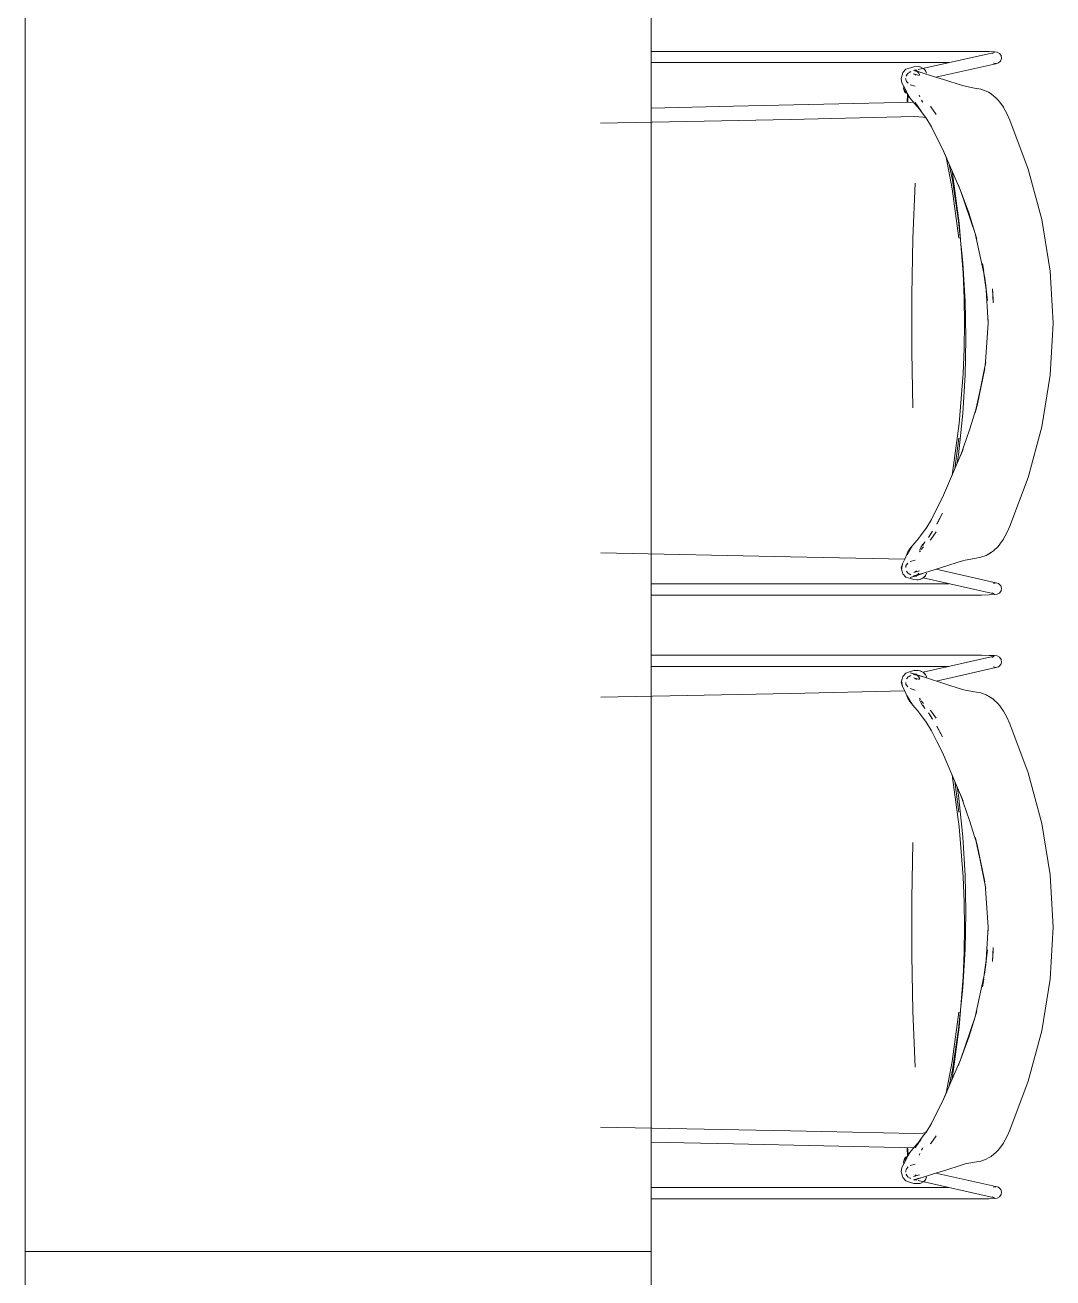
# Model space of a CAD drawing. Header units: millimetres. Extents: x 155927 to 317870, y -36033 to 97293.
# Drawn here: x 182669 to 183654, y 22156 to 23356 of the extents above; entities that cross this region are included whole.
import ezdxf

# ---------------------------------------------------------------- set-up
doc = ezdxf.new("R2010")
doc.units = ezdxf.units.MM
doc.header["$MEASUREMENT"] = 0
doc.layers.add('G-IMPT', color=8, linetype='CONTINUOUS', lineweight=9)
doc.layers.add('I-FURN', color=8, linetype='CONTINUOUS', lineweight=9)

msp = doc.modelspace()

# ---------------------------------------------------------------- linework, layer by layer
at = {"layer": 'G-IMPT'}
for p, q in [((183268.7, 23331.3), (183579.2, 23331.3)), ((183524.7, 23313.8), (183597.7, 23330.2)), ((183585.5, 23331.3), (183579.2, 23331.3)), ((183585.5, 23331.3), (183592.7, 23331.1)), ((183592.7, 23331.1), (183597.9, 23330.8)), ((183597.7, 23330.2), (183595.5, 23329.2)), ((183595.7, 23329.4), (183595.5, 23329.2)), ((183597.9, 23330.8), (183600.3, 23330.5)), ((183600.3, 23330.5), (183602.7, 23329.3)), ((183602.7, 23329.3), (183604.2, 23327.2)), ((183268.7, 23320.5), (183554.2, 23320.5)), ((183520.5, 23316.5), (183517.3, 23315.5)), ((183520.5, 23316.5), (183524.6, 23316.7)), ((183526.3, 23316.4), (183524.6, 23316.7)), ((183526.3, 23316.4), (183526.6, 23316.4)), ((183526.6, 23316.4), (183529.5, 23314.9)), ((183599.2, 23319.4), (183541.7, 23306.5)), ((183596.9, 23320.1), (183599.5, 23319.7)), ((183597.1, 23320), (183599.5, 23319.7)), ((183599.2, 23319.4), (183601.7, 23320.2)), ((183603.5, 23322), (183601.7, 23320.2)), ((183601.7, 23320.2), (183602, 23320.5)), ((183603.5, 23322), (183603.8, 23322.4)), ((183604.5, 23324.5), (183603.8, 23322.4)), ((183604.5, 23324.5), (183604.2, 23327.2)), ((183509.5, 23309.6), (183508.3, 23305.3)), ((183509.1, 23301.3), (183508.3, 23305.3)), ((183509.9, 23310.9), (183509.5, 23309.6)), ((183513, 23314.1), (183509.9, 23310.9)), ((183512.5, 23305.6), (183512.7, 23305)), ((183513.1, 23303.1), (183512.7, 23305)), ((183513, 23314.1), (183517.3, 23315.5)), ((183514.2, 23309.2), (183513.1, 23307.5)), ((183513.1, 23307.5), (183513.8, 23308.6)), ((183513.3, 23308.1), (183515.4, 23310.8)), ((183514.2, 23309.2), (183513.8, 23308.6)), ((183517.7, 23311.9), (183516.1, 23311.1)), ((183517.3, 23311.5), (183516.1, 23311.1)), ((183527.7, 23311.1), (183520.2, 23312.9)), ((183520.2, 23312.9), (183528.4, 23310.8)), ((183520.3, 23309.7), (183522.4, 23308.7)), ((183520.3, 23309.7), (183525.8, 23308.1)), ((183521.3, 23313.1), (183523.2, 23313.5)), ((183524.8, 23311.9), (183521.6, 23313.5)), ((183523.7, 23312.1), (183521.6, 23313.5)), ((183522.7, 23308.4), (183521.6, 23309.4)), ((183521.6, 23309.4), (183522.4, 23308.7)), ((183522.7, 23308.4), (183522.1, 23309.1)), ((183524.8, 23311.9), (183522.6, 23312.7)), ((183522.6, 23312.7), (183528.4, 23310.8)), ((183523.7, 23312.1), (183525.1, 23310.7)), ((183526.1, 23308.9), (183525.4, 23310.3)), ((183527.7, 23311.1), (183539.5, 23307.3)), ((183529.7, 23314.8), (183529.5, 23314.9)), ((183529.7, 23314.8), (183531.6, 23312.9)), ((183532.7, 23310.4), (183531.6, 23312.9)), ((183531.7, 23312.7), (183531.6, 23312.9)), ((183532.8, 23310.3), (183531.6, 23312.9)), ((183531.7, 23312.7), (183532.8, 23310.3)), ((183532.7, 23310.4), (183532.8, 23310.3)), ((183539.5, 23307.3), (183552, 23303.4)), ((183509.1, 23301.3), (183513.5, 23292.8)), ((183514.8, 23290), (183512.5, 23294.8)), ((183512.5, 23294.8), (183513.5, 23292.8)), ((183513.4, 23302.5), (183513.1, 23303.1)), ((183513.4, 23302.5), (183515, 23300.7)), ((183517, 23299.2), (183521.7, 23297.9)), ((183552, 23303.4), (183563.9, 23299.5)), ((183569.6, 23297.8), (183563.9, 23299.5)), ((183578.8, 23296.2), (183569.6, 23297.8)), ((183578.8, 23296.2), (183584.8, 23295.1)), ((183589.8, 23293.3), (183584.8, 23295.1)), ((183589.8, 23293.3), (183592, 23292.1)), ((183594.6, 23290.6), (183592, 23292.1)), ((183520.7, 23282.5), (183347.7, 23278.7)), ((183514.2, 23282.3), (183514.6, 23290.4)), ((183515, 23289.6), (183514.6, 23282.3)), ((183515, 23289.6), (183514.7, 23283.4)), ((183514.8, 23290), (183516.7, 23286.9)), ((183516.7, 23286.9), (183521, 23281.5)), ((183520.7, 23282.5), (183520.7, 23282.5)), ((183523.9, 23278.3), (183521, 23281.5)), ((183521.9, 23282.3), (183527, 23274.5)), ((183521.9, 23282.3), (183527.5, 23274.1)), ((183526.2, 23287.9), (183525.6, 23289.3)), ((183527.9, 23284.7), (183528.9, 23283.1)), ((183529.3, 23282.5), (183528.9, 23283.1)), ((183595, 23290.3), (183594.6, 23290.6)), ((183595, 23290.3), (183597, 23288.8)), ((183597, 23288.8), (183599.4, 23286.6)), ((183599.4, 23286.6), (183601.2, 23284.7)), ((183603, 23282.7), (183601.2, 23284.7)), ((183606.4, 23277.8), (183603, 23282.7)), ((183268.7, 23277), (183347.7, 23278.7)), ((183521.2, 23268.8), (183402.4, 23266.1)), ((183529.6, 23268.4), (183521.2, 23268.8)), ((183523.9, 23278.3), (183527.5, 23274.1)), ((183527, 23274.5), (183532.4, 23267.2)), ((183532.5, 23267.7), (183529.6, 23268.4)), ((183536.3, 23278.6), (183536.7, 23278.1)), ((183536.7, 23278.1), (183541.9, 23270.8)), ((183606.4, 23277.8), (183606.6, 23277.5)), ((183609.7, 23271.9), (183606.6, 23277.5)), ((183612.6, 23265.5), (183609.7, 23271.9)), ((183220.3, 23262.5), (183402.4, 23266.1)), ((183537.3, 23259), (183531.9, 23267.9)), ((183532.4, 23267.2), (183531.9, 23267.9)), ((183542.7, 23248.5), (183537.3, 23259)), ((183630.2, 23218.6), (183612.6, 23265.5)), ((183542.7, 23248.5), (183548, 23237.9)), ((183552.1, 23228.6), (183548, 23237.9)), ((183552.1, 23228.6), (183548.1, 23238)), ((183565.3, 23198), (183548.1, 23238)), ((183557.3, 23199.6), (183551.5, 23229.9)), ((183551.5, 23229.9), (183557.3, 23199.7)), ((183557.5, 23207.8), (183554.5, 23222.9)), ((183557.5, 23214.2), (183556.9, 23217.3)), ((183563.9, 23166.9), (183557.5, 23214.2)), ((183643.2, 23170.2), (183630.2, 23218.6)), ((183521.7, 23205.1), (183519.6, 23151.9)), ((183563.8, 23152.5), (183557.3, 23199.7)), ((183557.3, 23199.6), (183563.8, 23152.5)), ((183557.5, 23207.8), (183563.4, 23168.7)), ((183563.1, 23203.7), (183565.3, 23198)), ((183563.1, 23203.7), (183565.2, 23198)), ((183565.2, 23198), (183573.2, 23176.5)), ((183565.3, 23198), (183579.4, 23156.8)), ((183565.3, 23198), (183573.2, 23176.5)), ((183579.4, 23156.8), (183573.2, 23176.5)), ((183573.2, 23176.5), (183579.2, 23156.8)), ((183563.4, 23168.7), (183567.5, 23128.9)), ((183567.8, 23119), (183563.9, 23166.9)), ((183643.2, 23170.2), (183651.3, 23120.8)), ((183518.6, 23097.9), (183519.6, 23151.9)), ((183580.8, 23151.6), (183579.2, 23156.8)), ((183588.6, 23114.3), (183579.4, 23156.8)), ((183579.4, 23156.8), (183580.8, 23151.6)), ((183567.5, 23128.9), (183569.6, 23091.8)), ((183586.2, 23128.1), (183587.5, 23120.9)), ((183586.2, 23128.1), (183588.3, 23114)), ((183567.8, 23119), (183568.7, 23095)), ((183588.3, 23114), (183589.9, 23103)), ((183588.6, 23114.3), (183591, 23092.7)), ((183588.6, 23114.3), (183589.9, 23103)), ((183653.9, 23070.9), (183651.3, 23120.8)), ((183591.7, 23070.9), (183589.4, 23107.9)), ((183589.4, 23107.9), (183589.9, 23103)), ((183591, 23092.7), (183589.9, 23103)), ((183596.4, 23093.8), (183595.8, 23104)), ((183595.8, 23104), (183596.6, 23090.4)), ((183518.6, 23097.9), (183518.6, 23043.9)), ((183568.7, 23095), (183569, 23070.9)), ((183569.6, 23091.8), (183569.9, 23075.5)), ((183591.7, 23070.9), (183591.5, 23078.4)), ((183591.6, 23070.9), (183591.5, 23078.4)), ((183569, 23070.9), (183568.7, 23046.8)), ((183569.9, 23075.5), (183570.3, 23056.7)), ((183589.2, 23034), (183591.6, 23070.9)), ((183653.9, 23070.9), (183651.3, 23021)), ((183569.9, 23037.8), (183570.3, 23056.7)), ((183519.6, 22990), (183518.6, 23043.9)), ((183567.8, 23022.8), (183568.7, 23046.8)), ((183569.9, 23037.8), (183569.6, 23021.6)), ((183589.4, 23034), (183588.2, 23027.6)), ((183589.2, 23034), (183588.7, 23028.6)), ((183589.4, 23034), (183589, 23030.5)), ((183563.9, 22975), (183567.8, 23022.8)), ((183567.5, 22984.5), (183569.6, 23021.6)), ((183579.4, 22985), (183588.6, 23027.5)), ((183588.2, 23027.6), (183581.3, 22992.1)), ((183581.3, 22992.1), (183588.6, 23027.5)), ((183643.2, 22971.6), (183651.3, 23021)), ((183581.3, 22992.1), (183579, 22985.1)), ((183579.4, 22985), (183581.3, 22992.1)), ((183567.5, 22984.5), (183563.4, 22944.7)), ((183573.8, 22968.9), (183579, 22985.1)), ((183563.9, 22975), (183557.5, 22927.7)), ((183573.8, 22968.9), (183565.3, 22943.9)), ((183630.2, 22923.2), (183643.2, 22971.6)), ((183559.7, 22931.3), (183563.8, 22960.9)), ((183559.7, 22931.3), (183563.8, 22960.9)), ((183548, 22903.9), (183567.8, 22950.3)), ((183562.2, 22937.1), (183563.4, 22944.7)), ((183565.3, 22943.9), (183567.8, 22950.3)), ((183557.5, 22927.7), (183557.1, 22925.1)), ((183630.2, 22923.2), (183612.6, 22876.4)), ((183548, 22903.9), (183542.7, 22893.3)), ((183542.7, 22893.3), (183537.3, 22882.9)), ((183542.5, 22878.5), (183548, 22888.9)), ((183548, 22888.9), (183543, 22879.4)), ((183527, 22867.3), (183532.4, 22874.6)), ((183531.9, 22873.9), (183537.3, 22882.9)), ((183531.9, 22873.9), (183532.4, 22874.6)), ((183542.5, 22878.5), (183543, 22879.4)), ((183612.6, 22876.4), (183609.7, 22870)), ((183516.7, 22854.9), (183521, 22860.4)), ((183521, 22860.4), (183523.9, 22863.6)), ((183527, 22867.3), (183523.9, 22863.6)), ((183529.2, 22858.4), (183531.2, 22861.5)), ((183530.8, 22860.9), (183529.2, 22858.4)), ((183530.8, 22860.9), (183531.2, 22861.5)), ((183534.5, 22865.7), (183538.4, 22871.7)), ((183534.5, 22865.7), (183537.2, 22869.7)), ((183536.3, 22863.2), (183536.7, 22863.7)), ((183541.9, 22871), (183536.7, 22863.7)), ((183538.4, 22871.7), (183537.2, 22869.7)), ((183603, 22859.2), (183606.4, 22864)), ((183606.6, 22864.3), (183606.4, 22864)), ((183606.6, 22864.3), (183609.7, 22870)), ((183402.4, 22847.2), (183220.6, 22850.9)), ((183514.8, 22851.8), (183512.2, 22845.7)), ((183518.8, 22857.3), (183514, 22849)), ((183516.5, 22853.7), (183514, 22849)), ((183514.8, 22851.8), (183516.7, 22854.9)), ((183516.5, 22853.7), (183518.8, 22857.3)), ((183525.9, 22853.4), (183527.9, 22857.2)), ((183527.6, 22856.6), (183525.9, 22853.4)), ((183526.8, 22853), (183526, 22851.8)), ((183527.6, 22856.6), (183529.3, 22859.3)), ((183527.6, 22856.6), (183528.9, 22858.8)), ((183527.6, 22856.6), (183527.9, 22857.2)), ((183527.7, 22854.2), (183529.8, 22856.7)), ((183528.9, 22858.8), (183529.3, 22859.3)), ((183584.8, 22846.7), (183589.8, 22848.5)), ((183595, 22851.5), (183589.8, 22848.5)), ((183592, 22849.7), (183589.8, 22848.5)), ((183590.8, 22849.1), (183589.8, 22848.5)), ((183590.8, 22849.1), (183595, 22851.5)), ((183594.6, 22851.3), (183592, 22849.7)), ((183595, 22851.5), (183594.6, 22851.3)), ((183595, 22851.5), (183597, 22853)), ((183597, 22853), (183598.9, 22854.8)), ((183599.4, 22855.2), (183598.9, 22854.8)), ((183599.4, 22855.2), (183601.2, 22857.1)), ((183603, 22859.2), (183601.2, 22857.1)), ((183511.8, 22844.8), (183402.4, 22847.2)), ((183508.3, 22836.5), (183509.6, 22840.2)), ((183508.3, 22836.5), (183509.5, 22832.3)), ((183508.8, 22835.1), (183509.6, 22840.2)), ((183508.8, 22835.1), (183509.2, 22839.7)), ((183509.2, 22839.7), (183512.2, 22845.7)), ((183512.7, 22836.8), (183512.9, 22838.4)), ((183513.4, 22839.4), (183512.9, 22838.4)), ((183513.4, 22839.4), (183514.9, 22841)), ((183516.9, 22842.6), (183521.7, 22843.9)), ((183552, 22838.5), (183530.8, 22831.7)), ((183563.9, 22842.3), (183552, 22838.5)), ((183569.6, 22844), (183563.9, 22842.3)), ((183569.6, 22844), (183578.8, 22845.6)), ((183578.8, 22845.6), (183584.8, 22846.7)), ((183509.5, 22832.3), (183509.9, 22830.9)), ((183509.9, 22830.9), (183513, 22827.7)), ((183517.3, 22826.3), (183513, 22827.7)), ((183513.5, 22833.3), (183515.5, 22831)), ((183517.3, 22830.3), (183516, 22830.8)), ((183516, 22830.8), (183517.7, 22830)), ((183517, 22827.5), (183524.8, 22829.9)), ((183517, 22827.5), (183522.6, 22829.1)), ((183517.3, 22826.3), (183520.5, 22825.3)), ((183520.2, 22829), (183528.4, 22831.1)), ((183520.2, 22829), (183527.1, 22830.7)), ((183520.4, 22832.2), (183525.8, 22833.7)), ((183520.4, 22832.2), (183522.7, 22833.4)), ((183520.5, 22825.3), (183523.3, 22825.2)), ((183523.2, 22828.4), (183521.3, 22828.8)), ((183521.6, 22832.4), (183523.1, 22833.8)), ((183521.6, 22832.4), (183522.7, 22833.4)), ((183521.6, 22828.4), (183524.8, 22829.9)), ((183521.6, 22828.4), (183523.7, 22829.7)), ((183523.1, 22833.8), (183522.1, 22832.8)), ((183522.6, 22829.1), (183530.8, 22831.7)), ((183523.3, 22825.2), (183524.6, 22825.1)), ((183523.7, 22829.7), (183525.4, 22831.5)), ((183526.3, 22825.4), (183524.6, 22825.1)), ((183526.3, 22825.4), (183529.7, 22827.1)), ((183526.3, 22825.4), (183529.5, 22826.9)), ((183526.3, 22825.4), (183526.6, 22825.5)), ((183529.7, 22827.1), (183526.6, 22825.5)), ((183528.4, 22831.1), (183527.1, 22830.7)), ((183529.5, 22826.9), (183531.6, 22829)), ((183531.2, 22828.7), (183529.5, 22826.9)), ((183529.7, 22827.1), (183529.5, 22826.9)), ((183597.6, 22811.6), (183529.5, 22827)), ((183531.2, 22828.7), (183529.7, 22827.1)), ((183531.7, 22829.2), (183531.6, 22829)), ((183532.7, 22831.4), (183531.7, 22829.2)), ((183532.7, 22831.4), (183532.8, 22831.5)), ((183541.9, 22835.3), (183599.2, 22822.4)), ((183554.2, 22821.4), (183268.7, 22821.4)), ((183597.6, 22811.6), (183595.5, 22812.6)), ((183595.5, 22812.6), (183595.7, 22812.4)), ((183596.9, 22821.7), (183599.5, 22822.2)), ((183597.1, 22821.9), (183599.5, 22822.2)), ((183599.2, 22822.4), (183601.7, 22821.6)), ((183600.3, 22811.3), (183602.7, 22812.5)), ((183601.7, 22821.6), (183602, 22821.3)), ((183603.8, 22819.5), (183602, 22821.3)), ((183602.7, 22812.5), (183604.2, 22814.7)), ((183603.8, 22819.5), (183604.5, 22817.3)), ((183604.2, 22814.7), (183604.5, 22817.3)), ((183268.7, 22810.5), (183579.2, 22810.5)), ((183579.2, 22810.5), (183585.5, 22810.6)), ((183592.7, 22810.7), (183585.5, 22810.6)), ((183597.9, 22811), (183592.7, 22810.7)), ((183600.3, 22811.3), (183597.9, 22811)), ((183268.7, 22753), (183579.2, 22753)), ((183579.2, 22753), (183585.5, 22752.9)), ((183592.7, 22752.8), (183585.5, 22752.9)), ((183597.9, 22752.5), (183592.7, 22752.8)), ((183600.3, 22752.2), (183597.9, 22752.5)), ((183600.3, 22752.2), (183602.7, 22751)), ((183554.2, 22742.1), (183268.7, 22742.1)), ((183597.6, 22751.9), (183529.5, 22736.6)), ((183541.9, 22728.2), (183599.2, 22741.1)), ((183597.6, 22751.9), (183595.5, 22750.9)), ((183595.5, 22750.9), (183595.7, 22751.1)), ((183596.9, 22741.8), (183599.5, 22741.3)), ((183597.1, 22741.7), (183599.5, 22741.3)), ((183599.2, 22741.1), (183601.7, 22741.9)), ((183601.7, 22741.9), (183602, 22742.2)), ((183603.8, 22744), (183602, 22742.2)), ((183602.7, 22751), (183604.2, 22748.8)), ((183603.8, 22744), (183604.5, 22746.2)), ((183604.2, 22748.8), (183604.5, 22746.2)), ((183508.3, 22727), (183509.5, 22731.2)), ((183508.8, 22728.4), (183509.6, 22723.3)), ((183508.8, 22728.4), (183509.2, 22723.8)), ((183509.5, 22731.2), (183509.9, 22732.6)), ((183509.9, 22732.6), (183513, 22735.8)), ((183517.3, 22737.2), (183513, 22735.8)), ((183513.5, 22730.2), (183515.5, 22732.5)), ((183516, 22732.7), (183517.7, 22733.5)), ((183517.3, 22733.2), (183516, 22732.7)), ((183517, 22736), (183522.6, 22734.4)), ((183517, 22736), (183524.8, 22733.6)), ((183517.3, 22737.2), (183520.5, 22738.2)), ((183520.2, 22734.5), (183528.4, 22732.4)), ((183520.2, 22734.5), (183527.1, 22732.8)), ((183520.4, 22731.3), (183522.7, 22730.1)), ((183520.4, 22731.3), (183525.8, 22729.8)), ((183520.5, 22738.2), (183523.3, 22738.3)), ((183523.2, 22735.1), (183521.3, 22734.7)), ((183521.6, 22735.1), (183523.7, 22733.8)), ((183521.6, 22735.1), (183524.8, 22733.6)), ((183521.6, 22731.1), (183522.7, 22730.1)), ((183521.6, 22731.1), (183523.1, 22729.7)), ((183523.1, 22729.7), (183522.1, 22730.7)), ((183522.6, 22734.4), (183530.8, 22731.8)), ((183523.3, 22738.3), (183524.6, 22738.4)), ((183523.7, 22733.8), (183525.4, 22732)), ((183526.3, 22738.1), (183524.6, 22738.4)), ((183526.4, 22730.2), (183525.4, 22732)), ((183526.3, 22738.1), (183529.7, 22736.4)), ((183526.3, 22738.1), (183526.6, 22738)), ((183526.3, 22738.1), (183529.5, 22736.6)), ((183529.7, 22736.4), (183526.6, 22738)), ((183528.4, 22732.4), (183527.1, 22732.8)), ((183531.2, 22734.8), (183529.5, 22736.6)), ((183529.7, 22736.4), (183529.5, 22736.6)), ((183529.5, 22736.6), (183531.6, 22734.5)), ((183531.2, 22734.8), (183529.7, 22736.4)), ((183552, 22725), (183530.8, 22731.8)), ((183531.7, 22734.3), (183531.6, 22734.5)), ((183532.7, 22732.1), (183531.7, 22734.3)), ((183532.7, 22732.1), (183532.8, 22732)), ((183402.4, 22716.3), (183220.6, 22712.6)), ((183511.8, 22718.7), (183402.4, 22716.3)), ((183508.3, 22727), (183509.6, 22723.3)), ((183509.2, 22723.8), (183512.2, 22717.8)), ((183514.8, 22711.7), (183512.2, 22717.8)), ((183512.7, 22726.7), (183512.9, 22725.1)), ((183513.4, 22724.2), (183512.9, 22725.1)), ((183513.4, 22724.2), (183514.9, 22722.5)), ((183516.9, 22720.9), (183521.7, 22719.6)), ((183563.9, 22721.2), (183552, 22725)), ((183569.6, 22719.5), (183563.9, 22721.2)), ((183569.6, 22719.5), (183578.8, 22717.9)), ((183578.8, 22717.9), (183584.8, 22716.8)), ((183584.8, 22716.8), (183589.8, 22715)), ((183516.5, 22709.8), (183514, 22714.5)), ((183518.8, 22706.2), (183514, 22714.5)), ((183514.8, 22711.7), (183516.7, 22708.6)), ((183516.5, 22709.8), (183518.8, 22706.2)), ((183516.7, 22708.6), (183521, 22703.1)), ((183527.6, 22706.9), (183525.9, 22710.1)), ((183525.9, 22710.1), (183527.9, 22706.3)), ((183526.8, 22710.5), (183526, 22711.7)), ((183527.6, 22706.9), (183527.9, 22706.3)), ((183527.6, 22706.9), (183528.9, 22704.7)), ((183527.6, 22706.9), (183529.3, 22704.2)), ((183527.7, 22709.3), (183529.8, 22706.8)), ((183528.9, 22704.7), (183529.3, 22704.2)), ((183530.8, 22702.6), (183529.2, 22705.1)), ((183529.2, 22705.1), (183531.2, 22702)), ((183590.8, 22714.4), (183589.8, 22715)), ((183595, 22712), (183589.8, 22715)), ((183592, 22713.8), (183589.8, 22715)), ((183590.8, 22714.4), (183595, 22712)), ((183594.6, 22712.2), (183592, 22713.8)), ((183595, 22712), (183594.6, 22712.2)), ((183595, 22712), (183597, 22710.5)), ((183597, 22710.5), (183598.9, 22708.7)), ((183599.4, 22708.3), (183598.9, 22708.7)), ((183599.4, 22708.3), (183601.2, 22706.4)), ((183603, 22704.3), (183601.2, 22706.4)), ((183603, 22704.3), (183606.4, 22699.5)), ((183521, 22703.1), (183523.9, 22699.9)), ((183527, 22696.2), (183523.9, 22699.9)), ((183527, 22696.2), (183532.4, 22688.9)), ((183530.8, 22702.6), (183531.2, 22702)), ((183534.5, 22697.8), (183538.4, 22691.8)), ((183534.5, 22697.8), (183537.2, 22693.8)), ((183536.3, 22700.3), (183536.7, 22699.8)), ((183541.9, 22692.5), (183536.7, 22699.8)), ((183538.4, 22691.8), (183537.2, 22693.8)), ((183606.6, 22699.2), (183606.4, 22699.5)), ((183606.6, 22699.2), (183609.7, 22693.5)), ((183612.6, 22687.1), (183609.7, 22693.5)), ((183531.9, 22689.6), (183532.4, 22688.9)), ((183531.9, 22689.6), (183537.3, 22680.6)), ((183542.7, 22670.2), (183537.3, 22680.6)), ((183542.5, 22685), (183548, 22674.6)), ((183542.5, 22685), (183543, 22684.1)), ((183548, 22674.6), (183543, 22684.1)), ((183630.2, 22640.3), (183612.6, 22687.1)), ((183548, 22659.6), (183542.7, 22670.2)), ((183548, 22659.6), (183567.8, 22613.2)), ((183557.5, 22635.8), (183557.1, 22638.4)), ((183563.9, 22588.5), (183557.5, 22635.8)), ((183559.7, 22632.2), (183563.8, 22602.6)), ((183559.7, 22632.2), (183563.8, 22602.6)), ((183630.2, 22640.3), (183643.2, 22591.9)), ((183562.2, 22626.4), (183563.4, 22618.8)), ((183567.5, 22579), (183563.4, 22618.8)), ((183573.8, 22594.6), (183565.3, 22619.6)), ((183565.3, 22619.6), (183567.8, 22613.2)), ((183563.9, 22588.5), (183567.8, 22540.7)), ((183573.8, 22594.6), (183579, 22578.4)), ((183643.2, 22591.9), (183651.3, 22542.5)), ((183519.6, 22573.5), (183518.6, 22519.6)), ((183567.5, 22579), (183569.6, 22541.9)), ((183581.3, 22571.4), (183579, 22578.4)), ((183579.4, 22578.5), (183581.3, 22571.4)), ((183579.4, 22578.5), (183588.6, 22536)), ((183588.2, 22535.9), (183581.3, 22571.4)), ((183581.3, 22571.4), (183588.6, 22536)), ((183567.8, 22540.7), (183568.7, 22516.7)), ((183569.9, 22525.7), (183569.6, 22541.9)), ((183653.9, 22492.6), (183651.3, 22542.5)), ((183569.9, 22525.7), (183570.3, 22506.8)), ((183589.4, 22529.5), (183588.2, 22535.9)), ((183589.2, 22529.5), (183588.8, 22533.7)), ((183589.4, 22529.5), (183589, 22533)), ((183589.2, 22529.5), (183591.6, 22492.6)), ((183518.6, 22465.6), (183518.6, 22519.6)), ((183569, 22492.6), (183568.7, 22516.7)), ((183569.9, 22488), (183570.3, 22506.8)), ((183568.7, 22468.5), (183569, 22492.6)), ((183591.7, 22492.6), (183589.4, 22455.6)), ((183591.7, 22492.6), (183591.5, 22485.1)), ((183591.6, 22492.6), (183591.5, 22485.1)), ((183653.9, 22492.6), (183651.3, 22442.7)), ((183569.6, 22471.7), (183569.9, 22488)), ((183518.6, 22465.6), (183519.6, 22411.6)), ((183567.5, 22434.6), (183569.6, 22471.7)), ((183567.8, 22444.5), (183568.7, 22468.5)), ((183588.6, 22449.2), (183591, 22470.8)), ((183591, 22470.8), (183589.9, 22460.5)), ((183595.8, 22459.5), (183596.6, 22473.1)), ((183596.4, 22469.7), (183595.8, 22459.5)), ((183588.3, 22449.5), (183589.9, 22460.5)), ((183588.6, 22449.2), (183589.9, 22460.5)), ((183589.4, 22455.6), (183589.9, 22460.5)), ((183567.8, 22444.5), (183563.9, 22396.6)), ((183588.6, 22449.2), (183579.4, 22406.7)), ((183586.2, 22435.4), (183588.3, 22449.5)), ((183586.2, 22435.4), (183587.5, 22442.6)), ((183643.2, 22393.3), (183651.3, 22442.7)), ((183563.4, 22394.8), (183567.5, 22434.6)), ((183521.7, 22358.4), (183519.6, 22411.6)), ((183557.3, 22363.9), (183563.8, 22411)), ((183563.8, 22411), (183557.3, 22363.8)), ((183565.3, 22365.5), (183579.4, 22406.7)), ((183579.4, 22406.7), (183573.2, 22387)), ((183573.2, 22387), (183579.2, 22406.7)), ((183580.8, 22411.9), (183579.2, 22406.7)), ((183579.4, 22406.7), (183580.8, 22411.9)), ((183563.9, 22396.6), (183557.5, 22349.3)), ((183557.5, 22355.7), (183563.4, 22394.8)), ((183643.2, 22393.3), (183630.2, 22344.9)), ((183565.2, 22365.5), (183573.2, 22387)), ((183565.3, 22365.5), (183573.2, 22387)), ((183565.3, 22365.5), (183548.1, 22325.5)), ((183557.3, 22363.9), (183551.5, 22333.6)), ((183551.5, 22333.6), (183557.3, 22363.8)), ((183563.1, 22359.8), (183565.3, 22365.5)), ((183563.1, 22359.8), (183565.2, 22365.5)), ((183557.5, 22355.7), (183554.5, 22340.6)), ((183557.5, 22349.3), (183556.9, 22346.2)), ((183630.2, 22344.9), (183612.6, 22298)), ((183552.1, 22334.9), (183548, 22325.6)), ((183552.1, 22334.9), (183548.1, 22325.5)), ((183542.7, 22315), (183548, 22325.6)), ((183542.7, 22315), (183537.3, 22304.5)), ((183220.3, 22301), (183402.4, 22297.4)), ((183521.2, 22294.7), (183402.4, 22297.4)), ((183527, 22289), (183532.4, 22296.3)), ((183537.3, 22304.5), (183531.9, 22295.6)), ((183532.4, 22296.3), (183531.9, 22295.6)), ((183612.6, 22298), (183609.7, 22291.6)), ((183268.7, 22286.5), (183347.7, 22284.8)), ((183520.7, 22281), (183347.7, 22284.8)), ((183523.9, 22285.2), (183521, 22282)), ((183529.6, 22295.1), (183521.2, 22294.7)), ((183521.9, 22281.2), (183527.5, 22289.4)), ((183521.9, 22281.2), (183527, 22289)), ((183523.9, 22285.2), (183527.5, 22289.4)), ((183532.5, 22295.8), (183529.6, 22295.1)), ((183536.3, 22284.9), (183536.7, 22285.4)), ((183536.7, 22285.4), (183541.9, 22292.7)), ((183606.4, 22285.7), (183603, 22280.8)), ((183606.4, 22285.7), (183606.6, 22286)), ((183609.7, 22291.6), (183606.6, 22286)), ((183514.8, 22273.5), (183512.5, 22268.7)), ((183514.2, 22281.2), (183514.6, 22273.1)), ((183515, 22273.9), (183514.6, 22281.2)), ((183515, 22273.9), (183514.7, 22280.1)), ((183514.8, 22273.5), (183516.7, 22276.6)), ((183516.7, 22276.6), (183521, 22282)), ((183520.7, 22281), (183520.7, 22281)), ((183526.2, 22275.6), (183525.6, 22274.2)), ((183527.9, 22278.8), (183528.9, 22280.4)), ((183529.3, 22281), (183528.9, 22280.4)), ((183594.6, 22272.9), (183592, 22271.4)), ((183595, 22273.2), (183594.6, 22272.9)), ((183595, 22273.2), (183597, 22274.7)), ((183597, 22274.7), (183599.4, 22276.9)), ((183599.4, 22276.9), (183601.2, 22278.8)), ((183603, 22280.8), (183601.2, 22278.8)), ((183509.1, 22262.2), (183508.3, 22258.2)), ((183509.1, 22262.2), (183513.5, 22270.7)), ((183512.5, 22268.7), (183513.5, 22270.7)), ((183513.1, 22260.4), (183512.7, 22258.5)), ((183513.4, 22261), (183513.1, 22260.4)), ((183513.4, 22261), (183515, 22262.8)), ((183517, 22264.3), (183521.7, 22265.6)), ((183539.5, 22256.2), (183552, 22260.1)), ((183552, 22260.1), (183563.9, 22264)), ((183569.6, 22265.7), (183563.9, 22264)), ((183578.8, 22267.3), (183569.6, 22265.7)), ((183578.8, 22267.3), (183584.8, 22268.4)), ((183589.8, 22270.2), (183584.8, 22268.4)), ((183589.8, 22270.2), (183592, 22271.4)), ((183509.5, 22253.9), (183508.3, 22258.2)), ((183509.9, 22252.6), (183509.5, 22253.9)), ((183513, 22249.4), (183509.9, 22252.6)), ((183512.5, 22257.9), (183512.7, 22258.5)), ((183513, 22249.4), (183517.3, 22248)), ((183514.2, 22254.3), (183513.1, 22256)), ((183513.1, 22256), (183513.8, 22254.9)), ((183513.3, 22255.4), (183515.4, 22252.7)), ((183514.2, 22254.3), (183513.8, 22254.9)), ((183517.3, 22252), (183516.1, 22252.4)), ((183517.7, 22251.6), (183516.1, 22252.4)), ((183520.5, 22247), (183517.3, 22248)), ((183520.2, 22250.6), (183528.4, 22252.7)), ((183527.7, 22252.4), (183520.2, 22250.6)), ((183520.3, 22253.8), (183525.8, 22255.4)), ((183520.3, 22253.8), (183522.4, 22254.8)), ((183521.3, 22250.5), (183520.7, 22250.7)), ((183521.3, 22250.5), (183520.7, 22250.6)), ((183521.3, 22250.5), (183520.7, 22250.6)), ((183521.3, 22250.5), (183523.2, 22250)), ((183522.7, 22255.1), (183521.6, 22254.1)), ((183521.6, 22254.1), (183522.4, 22254.8)), ((183524.8, 22251.6), (183521.6, 22250)), ((183523.7, 22251.4), (183521.6, 22250)), ((183522.7, 22255.1), (183522.1, 22254.4)), ((183522.6, 22250.8), (183528.4, 22252.7)), ((183524.8, 22251.6), (183522.6, 22250.8)), ((183524.7, 22249.7), (183597.7, 22233.3)), ((183526.6, 22247.1), (183529.5, 22248.6)), ((183527.7, 22252.4), (183539.5, 22256.2)), ((183529.7, 22248.7), (183529.5, 22248.6)), ((183529.7, 22248.7), (183531.6, 22250.6)), ((183532.8, 22253.2), (183531.6, 22250.6)), ((183532.7, 22253.1), (183531.6, 22250.6)), ((183531.7, 22250.8), (183531.6, 22250.6)), ((183531.7, 22250.8), (183532.8, 22253.2)), ((183532.7, 22253.1), (183532.8, 22253.2)), ((183599.2, 22244.1), (183541.7, 22257)), ((183268.7, 22243.1), (183554.2, 22243.1)), ((183520.5, 22247), (183524.6, 22246.8)), ((183526.3, 22247.1), (183524.6, 22246.8)), ((183526.3, 22247.1), (183526.6, 22247.1)), ((183596.9, 22243.4), (183599.5, 22243.8)), ((183597.1, 22243.5), (183599.5, 22243.8)), ((183599.2, 22244.1), (183601.7, 22243.3)), ((183603.5, 22241.5), (183601.7, 22243.3)), ((183601.7, 22243.3), (183602, 22243)), ((183602.7, 22234.2), (183604.2, 22236.3)), ((183603.5, 22241.5), (183603.8, 22241.1)), ((183604.5, 22239), (183603.8, 22241.1)), ((183604.5, 22239), (183604.2, 22236.3)), ((183268.7, 22232.2), (183579.2, 22232.2)), ((183585.5, 22232.2), (183579.2, 22232.2)), ((183585.5, 22232.2), (183592.7, 22232.4)), ((183592.7, 22232.4), (183597.9, 22232.7)), ((183597.7, 22233.3), (183595.5, 22234.3)), ((183595.7, 22234.1), (183595.5, 22234.3)), ((183597.9, 22232.7), (183600.3, 22233)), ((183600.3, 22233), (183602.7, 22234.2))]:
    msp.add_line(p, q, dxfattribs=at)
at = {"layer": 'I-FURN'}
for p, q in [((182668.7, 23381.8), (182668.7, 22181.8)), ((183268.7, 22181.8), (183268.7, 23381.8)), ((183511.3, 23297.7), (183510.7, 23296.2)), ((183510.7, 23296.2), (183510.8, 23295)), ((183513.2, 23291.1), (183510.7, 23296.2)), ((183510.7, 23296.2), (183512.3, 23291.9)), ((183510.7, 23296.2), (183511.1, 23293.9)), ((183510.7, 23296.2), (183511.6, 23292.8)), ((183510.8, 23295), (183511.1, 23293.9)), ((183511.1, 23293.9), (183511.6, 23292.8)), ((183512.3, 23291.9), (183511.6, 23292.8)), ((183513.2, 23291.1), (183512.8, 23293.8)), ((183513.2, 23291.1), (183513.1, 23293.7)), ((183513.2, 23291.1), (183513.3, 23293.2)), ((183513.2, 23291.1), (183513.5, 23292.8)), ((183513.2, 23291.1), (183513.6, 23292.6)), ((183513.2, 23291.1), (183512.3, 23291.9)), ((183513.2, 23291.1), (183514.5, 23290.9)), ((183513.2, 22272.4), (183510.7, 22267.3)), ((183513.2, 22272.4), (183512.3, 22271.6)), ((183513.2, 22272.4), (183512.6, 22268.6)), ((183513.2, 22272.4), (183513.1, 22269.8)), ((183513.2, 22272.4), (183514.5, 22272.6)), ((183513.2, 22272.4), (183513.6, 22270.9)), ((183513.2, 22272.4), (183513.3, 22270.3)), ((183513.2, 22272.4), (183513.5, 22270.7)), ((183510.7, 22267.3), (183512.3, 22271.6)), ((183510.7, 22267.3), (183511.6, 22270.7)), ((183510.7, 22267.3), (183511.1, 22269.6)), ((183510.7, 22267.3), (183510.8, 22268.5)), ((183511.3, 22265.8), (183510.7, 22267.3)), ((183510.8, 22268.5), (183511.1, 22269.6)), ((183511.1, 22269.6), (183511.6, 22270.7)), ((183512.3, 22271.6), (183511.6, 22270.7)), ((183268.7, 22181.9), (182668.7, 22181.9)), ((182668.7, 22181.9), (182668.7, 20981.8)), ((182668.7, 22181.8), (183268.7, 22181.8)), ((183268.7, 20981.8), (183268.7, 22181.9))]:
    msp.add_line(p, q, dxfattribs=at)

doc.saveas('drawing.dxf')
